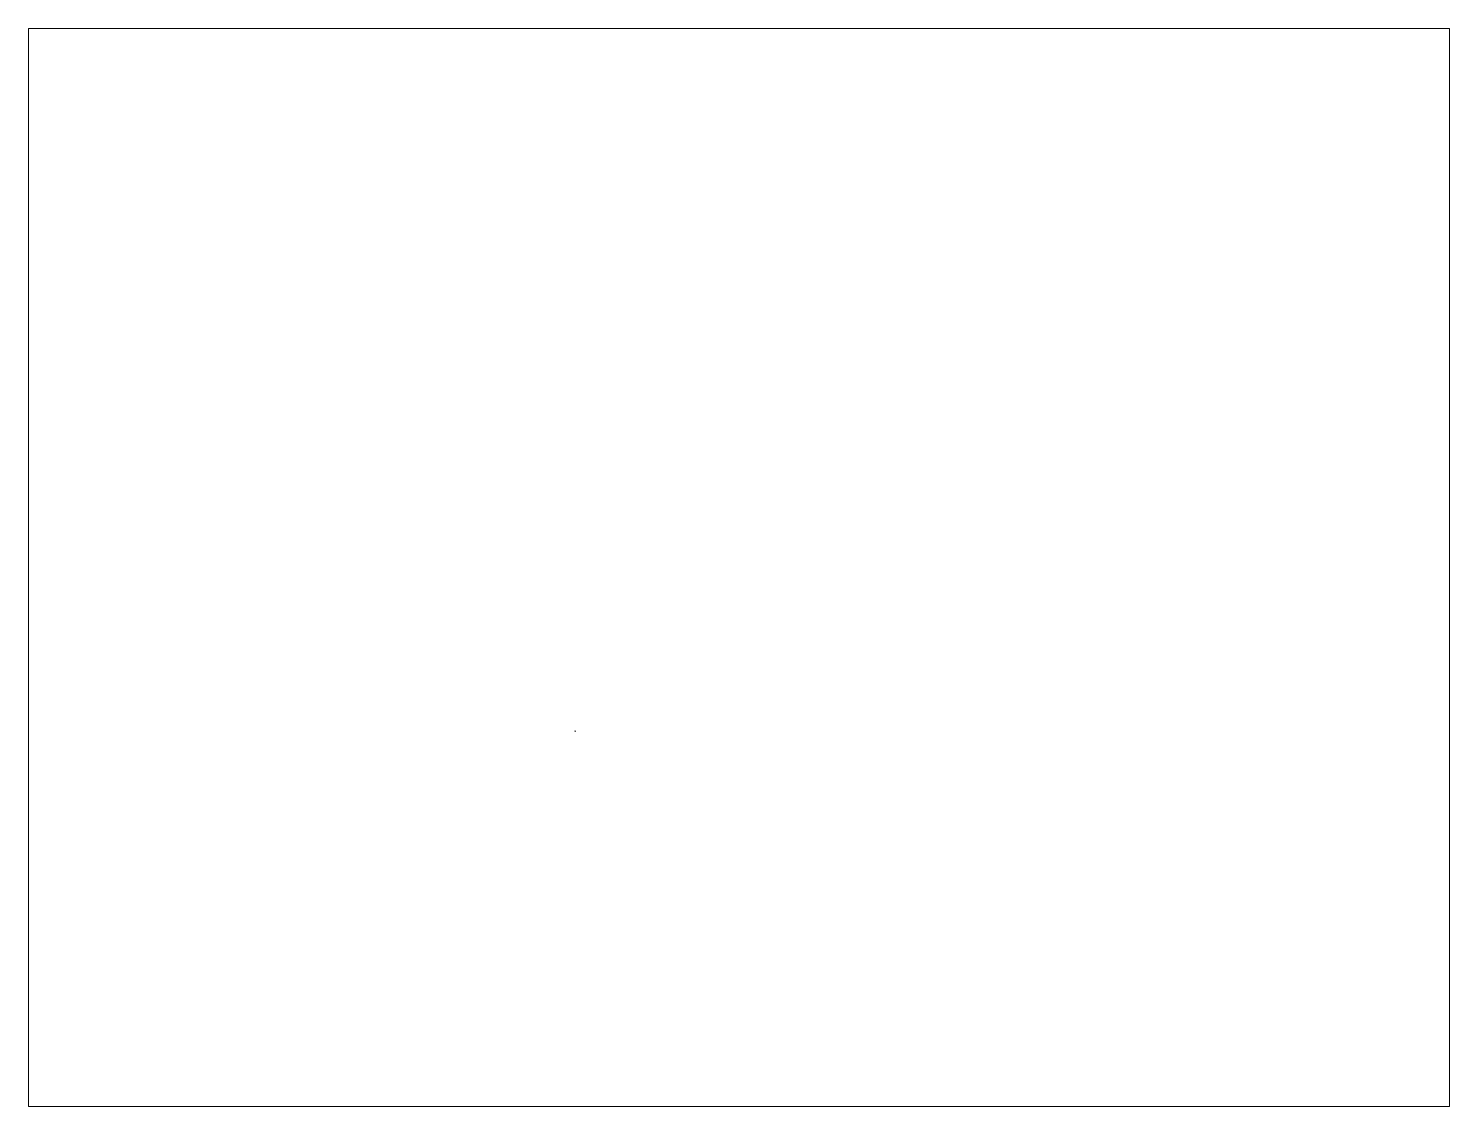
# Paper-space layout 'Layout2' of a CAD drawing. Extents: x 26 to 231, y 20 to 176.
# The model-space entities are those that its viewports show. They can reach past a viewport. Long polylines and large blocks are cut down to what shows.
import ezdxf

# ---------------------------------------------------------------- set-up
doc = ezdxf.new("R2010")
doc.units = 13
doc.layers.add('MAGNET', color=11, linetype='Continuous')

msp = doc.modelspace()

# ---------------------------------------------------------------- linework, layer by layer
at = {"layer": 'MAGNET'}
for points in [[(-470, -470.1), (-470.1, -470), (-470.9, -470.5), (-470.9, -470.6)], [(-470, -469.9), (-469.9, -469.9), (-469.9, -468.9), (-470, -468.9)], [(-469.9, -470), (-470, -470.1), (-469.1, -470.6), (-469.1, -470.5)]]:
    msp.add_lwpolyline(points, close=True, dxfattribs=at)

psp = doc.layouts.new('Layout2')

# ---------------------------------------------------------------- viewports
at = {"layer": '0', "view_target_point": (-10, -10)}
psp.add_viewport(center=(128.5, 97.5), size=(205.6, 156), view_center_point=(0, 0), view_height=3030, dxfattribs=at)

doc.saveas('drawing.dxf')
